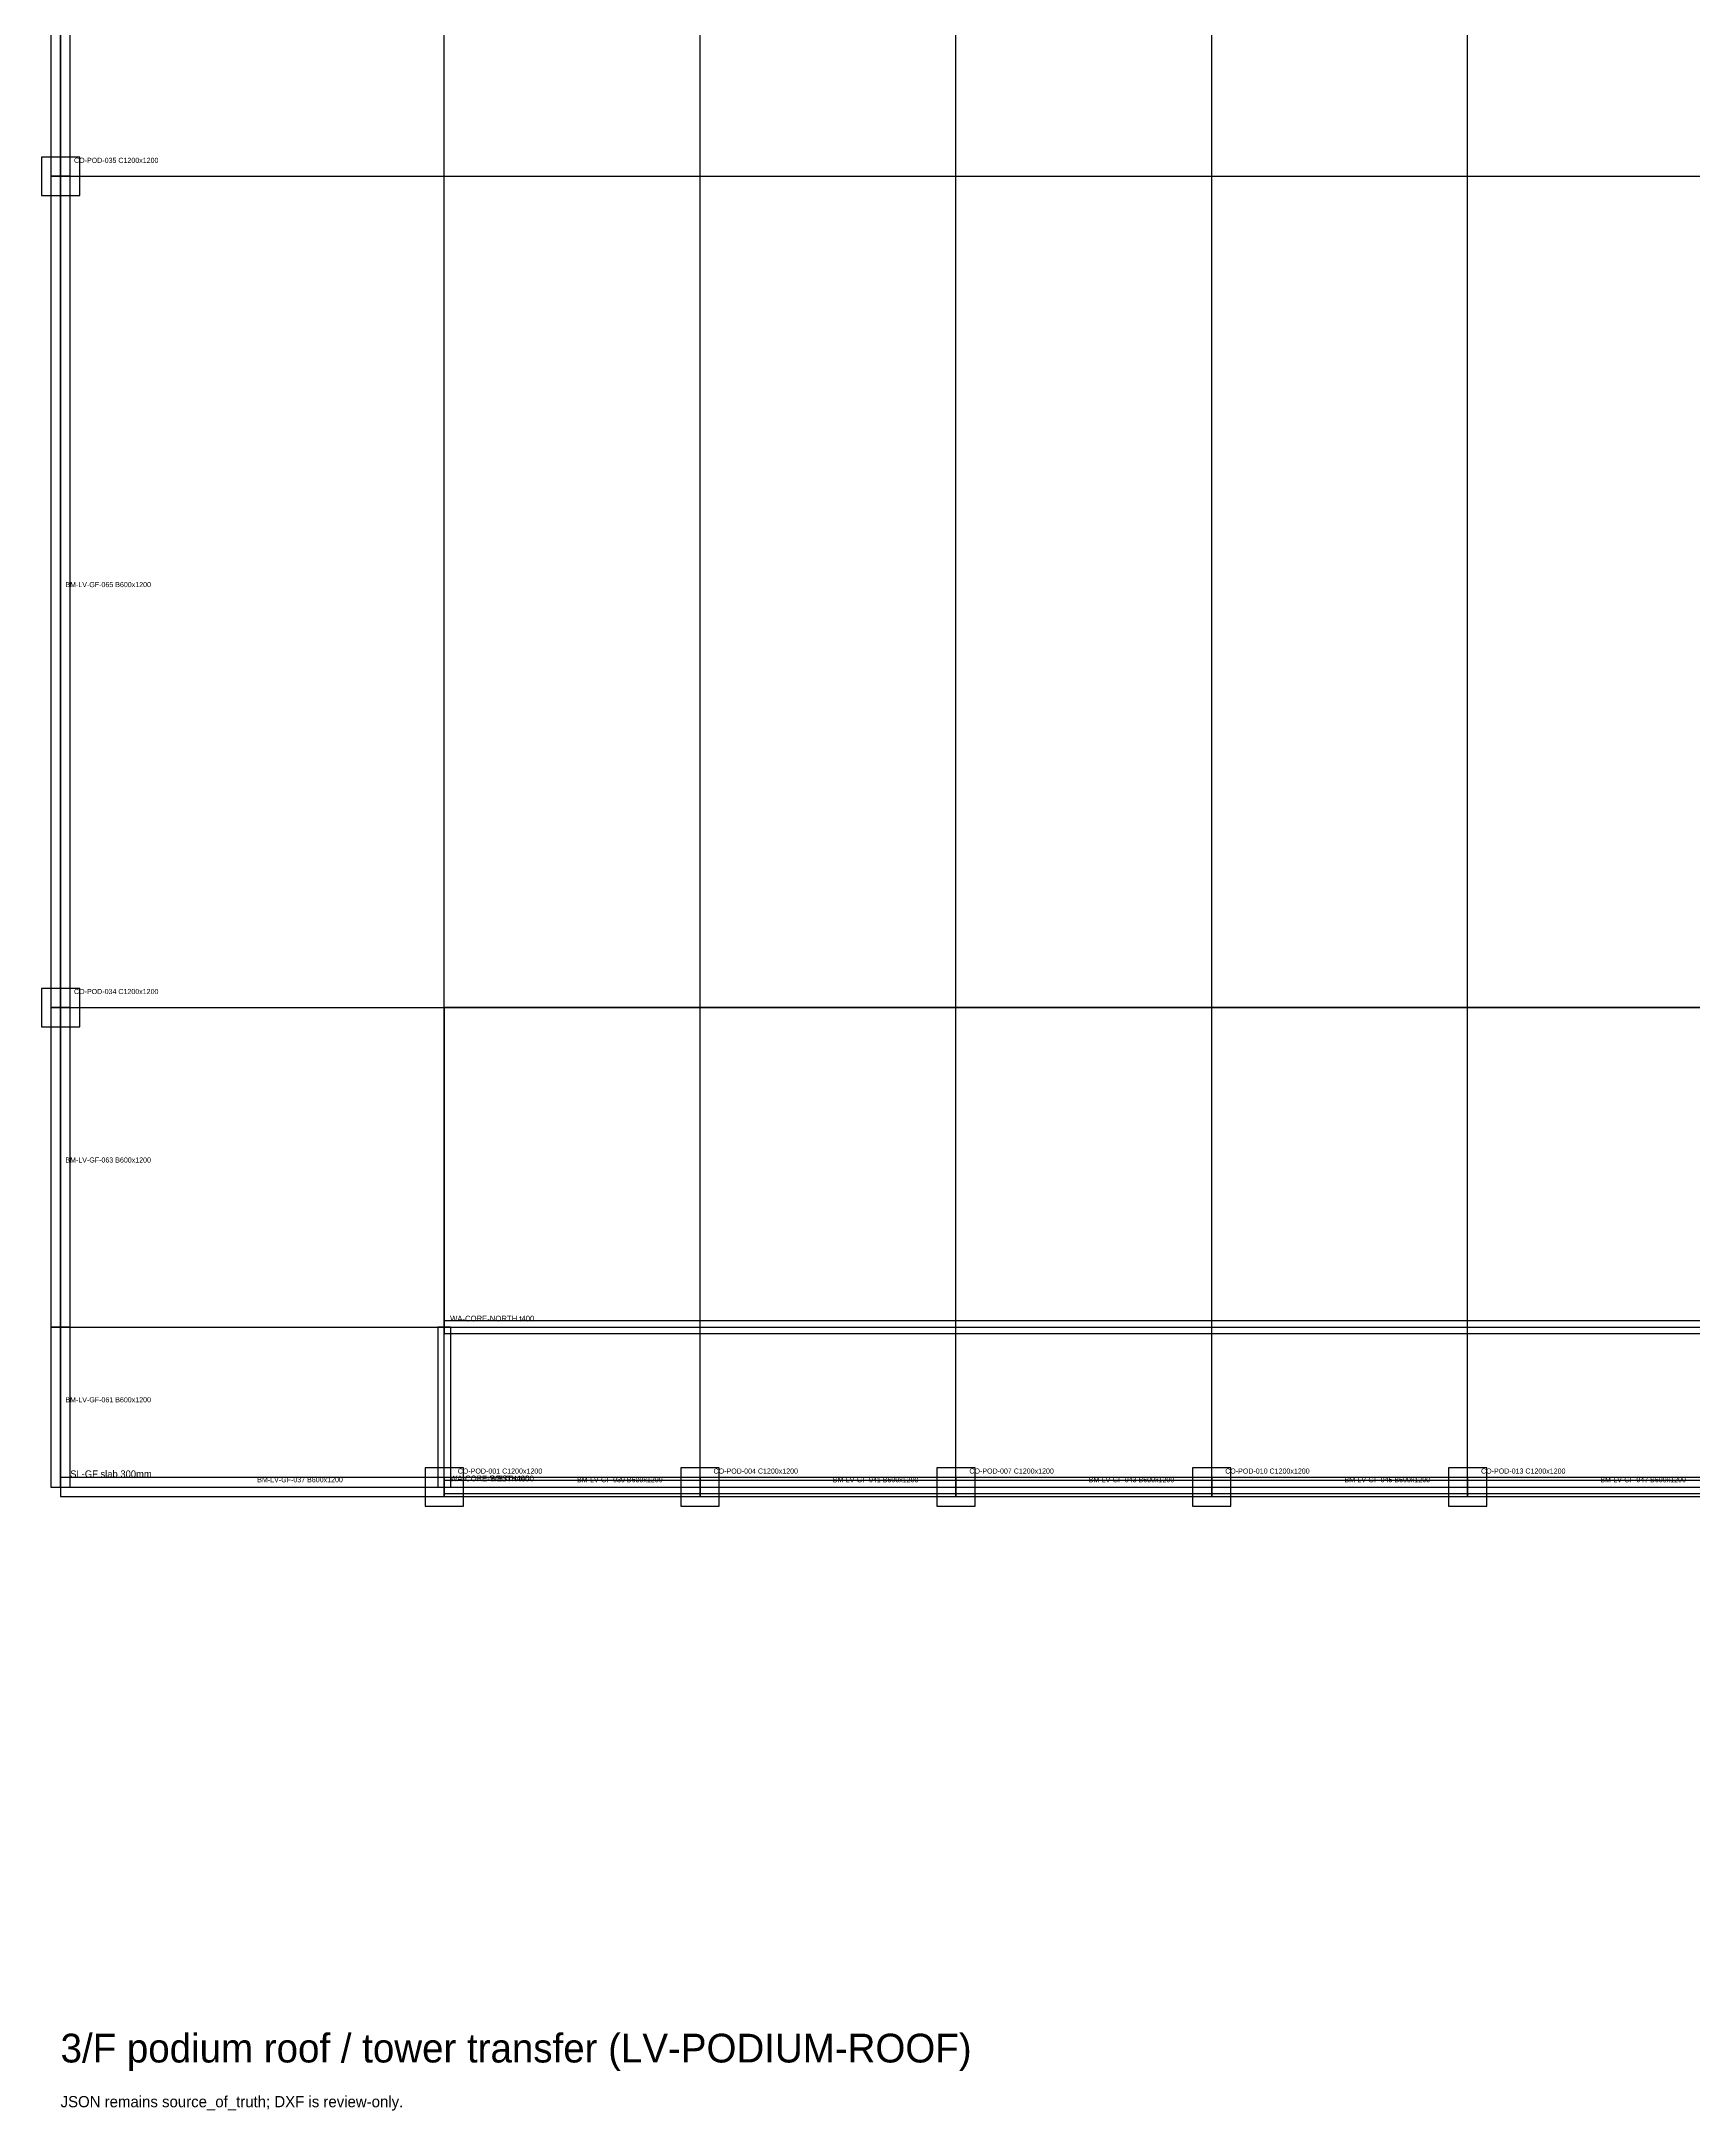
# Model space of a CAD drawing. Header units: millimetres. Extents: x -600 to 226982, y -254450 to 109948.
# Drawn here: x 118400 to 170067, y -19506 to 45221 of the extents above; entities that cross this region are included whole.
import ezdxf

# ---------------------------------------------------------------- set-up
doc = ezdxf.new("R2010")
doc.units = ezdxf.units.MM
for name, color, linetype in [('LV-GF_BEAM', 5, 'Continuous'), ('LV-GF_BOUNDARY', 6, 'Continuous'), ('LV-GF_COLUMN', 1, 'Continuous'), ('LV-GF_GRID', 8, 'Continuous'), ('LV-GF_KEEP_OUT', 4, 'Continuous'), ('LV-GF_SLAB', 7, 'Continuous'), ('LV-GF_WALL', 3, 'Continuous'), ('TEXT', 7, 'Continuous')]:
    doc.layers.add(name, color=color, linetype=linetype)

msp = doc.modelspace()

# ---------------------------------------------------------------- linework, layer by layer
at = {"layer": 'LV-GF_BEAM'}
for points in [[(118700, 41000), (119300, 41000), (119300, 73000), (118700, 73000), (118700, 41000)], [(118700, 15000), (119300, 15000), (119300, 41000), (118700, 41000), (118700, 15000)], [(118700, 5000), (119300, 5000), (119300, 15000), (118700, 15000), (118700, 5000)], [(118700, 0), (119300, 0), (119300, 5000), (118700, 5000), (118700, 0)], [(119000, 300), (119000, -300), (131000, -300), (131000, 300), (119000, 300)], [(131000, 300), (131000, -300), (139000, -300), (139000, 300), (131000, 300)], [(139000, 300), (139000, -300), (147000, -300), (147000, 300), (139000, 300)], [(147000, 300), (147000, -300), (155000, -300), (155000, 300), (147000, 300)], [(155000, 300), (155000, -300), (163000, -300), (163000, 300), (155000, 300)], [(163000, 300), (163000, -300), (171000, -300), (171000, 300), (163000, 300)]]:
    msp.add_lwpolyline(points, close=True, dxfattribs=at)
at = {"layer": 'LV-GF_BOUNDARY'}
msp.add_lwpolyline([(119000, 0), (223000, 0), (223000, 102000), (119000, 102000), (119000, 0)], close=True, dxfattribs=at)
at = {"layer": 'LV-GF_COLUMN'}
for points in [[(118400, 40400), (119600, 40400), (119600, 41600), (118400, 41600), (118400, 40400)], [(118400, 14400), (119600, 14400), (119600, 15600), (118400, 15600), (118400, 14400)], [(130400, -600), (131600, -600), (131600, 600), (130400, 600), (130400, -600)], [(138400, -600), (139600, -600), (139600, 600), (138400, 600), (138400, -600)], [(146400, -600), (147600, -600), (147600, 600), (146400, 600), (146400, -600)], [(154400, -600), (155600, -600), (155600, 600), (154400, 600), (154400, -600)], [(162400, -600), (163600, -600), (163600, 600), (162400, 600), (162400, -600)]]:
    msp.add_lwpolyline(points, close=True, dxfattribs=at)
at = {"layer": 'LV-GF_GRID'}
for points in [[(119000, 0), (119000, 102000)], [(131000, 0), (131000, 102000)], [(139000, 0), (139000, 102000)], [(147000, 0), (147000, 102000)], [(155000, 0), (155000, 102000)], [(163000, 0), (163000, 102000)], [(119000, 41000), (223000, 41000)], [(119000, 15000), (223000, 15000)], [(119000, 5000), (223000, 5000)], [(119000, 0), (223000, 0)]]:
    msp.add_lwpolyline(points, dxfattribs=at)
at = {"layer": 'LV-GF_KEEP_OUT'}
msp.add_lwpolyline([(131000, 5000), (211000, 5000), (211000, 15000), (131000, 15000), (131000, 5000)], close=True, dxfattribs=at)
at = {"layer": 'LV-GF_SLAB'}
msp.add_lwpolyline([(119000, 0), (223000, 0), (223000, 102000), (119000, 102000), (119000, 0)], close=True, dxfattribs=at)
at = {"layer": 'LV-GF_WALL'}
for points in [[(131000, 5200), (131000, 4800), (211000, 4800), (211000, 5200), (131000, 5200)], [(130800, 0), (131200, 0), (131200, 5000), (130800, 5000), (130800, 0)], [(131000, 200), (131000, -200), (211000, -200), (211000, 200), (131000, 200)]]:
    msp.add_lwpolyline(points, close=True, dxfattribs=at)

# ---------------------------------------------------------------- texts
at = {"layer": 'TEXT'}
for s, height, p in [('CO-POD-035 C1200x1200', 160, (119420, 41420)), ('BM-LV-GF-065 B600x1200', 160, (119150, 28150)), ('CO-POD-034 C1200x1200', 160, (119420, 15420)), ('BM-LV-GF-063 B600x1200', 160, (119150, 10150)), ('WA-CORE-NORTH t400', 180, (131180, 5180)), ('BM-LV-GF-061 B600x1200', 160, (119150, 2650)), ('SL-GF slab 300mm', 220, (119300, 300)), ('BM-LV-GF-037 B600x1200', 160, (125150, 150)), ('WA-CORE-SOUTH t400', 180, (131180, 180)), ('WA-CORE-WEST t400', 180, (131180, 180)), ('CO-POD-001 C1200x1200', 160, (131420, 420)), ('BM-LV-GF-039 B600x1200', 160, (135150, 150)), ('CO-POD-004 C1200x1200', 160, (139420, 420)), ('BM-LV-GF-041 B600x1200', 160, (143150, 150)), ('CO-POD-007 C1200x1200', 160, (147420, 420)), ('BM-LV-GF-043 B600x1200', 160, (151150, 150)), ('CO-POD-010 C1200x1200', 160, (155420, 420)), ('BM-LV-GF-045 B600x1200', 160, (159150, 150)), ('CO-POD-013 C1200x1200', 160, (163420, 420)), ('BM-LV-GF-047 B600x1200', 160, (167150, 150)), ('3/F podium roof / tower transfer (LV-PODIUM-ROOF)', 900, (119000, -18000)), ('JSON remains source_of_truth; DXF is review-only.', 350, (119000, -19400))]:
    msp.add_text(s, height=height, dxfattribs=at).set_placement(p)

doc.saveas('drawing.dxf')
